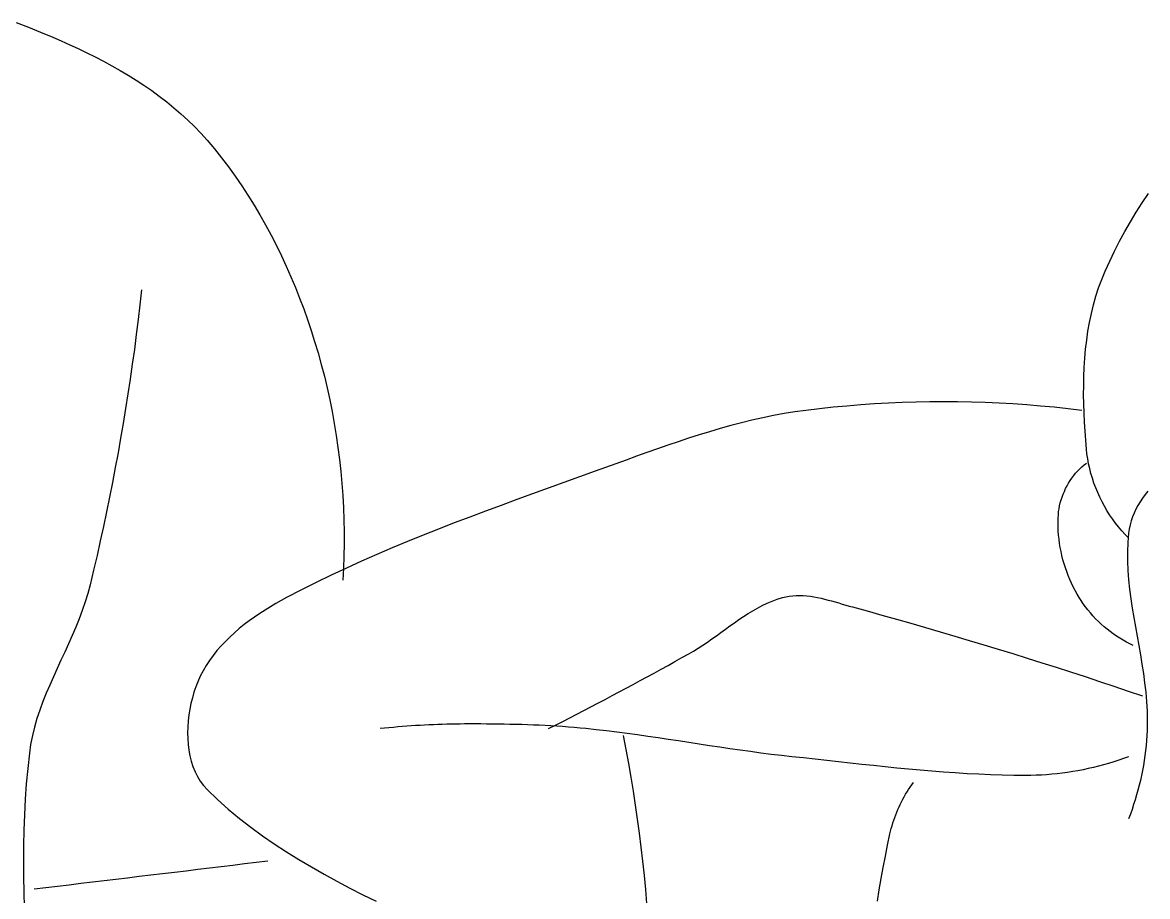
# Model space of a CAD drawing. Header units: inches. Extents: x 21 to 132, y 19 to 196.
# Drawn here: x 78.3523 to 78.713, y 48.768 to 49.048 of the extents above; entities that cross this region are included whole.
import ezdxf

# ---------------------------------------------------------------- set-up
doc = ezdxf.new("R2010")
doc.units = ezdxf.units.IN
doc.header["$MEASUREMENT"] = 0
doc.layers.add('fur', color=253, linetype='Continuous')

# ---------------------------------------------------------------- blocks, each defined once
blk = doc.blocks.new('dp5')
at = {"layer": 'fur', "linetype": 'Continuous'}
for p, q in [((1152.5482, 1458.731), (1155.2512, 1457.6856)), ((1155.2512, 1457.6856), (1157.9383, 1456.6057)), ((1157.9383, 1456.6057), (1160.6088, 1455.4907)), ((1160.6088, 1455.4907), (1162.4926, 1454.6769)), ((1162.4926, 1454.6769), (1164.374, 1453.836)), ((1164.374, 1453.836), (1166.2505, 1452.968)), ((1166.2505, 1452.968), (1168.1192, 1452.0703)), ((1168.1192, 1452.0703), (1169.9773, 1451.143)), ((1169.9773, 1451.143), (1171.8219, 1450.1839)), ((1171.8219, 1450.1839), (1173.6504, 1449.1923)), ((1173.6504, 1449.1923), (1175.46, 1448.1671)), ((1175.46, 1448.1671), (1177.2478, 1447.1067)), ((1177.2478, 1447.1067), (1179.0109, 1446.0098)), ((1179.0109, 1446.0098), (1180.7468, 1444.8756)), ((1180.7468, 1444.8756), (1182.4523, 1443.7027)), ((1182.4523, 1443.7027), (1184.1249, 1442.4897)), ((1184.1249, 1442.4897), (1185.7617, 1441.2359)), ((1185.7617, 1441.2359), (1187.3601, 1439.9397)), ((1187.3601, 1439.9397), (1188.917, 1438.5996)), ((1188.917, 1438.5996), (1190.4296, 1437.215)), ((1190.4296, 1437.215), (1191.8955, 1435.7844)), ((1191.8955, 1435.7844), (1193.3113, 1434.3063)), ((1193.3113, 1434.3063), (1194.6747, 1432.7801)), ((1194.6747, 1432.7801), (1196.2944, 1430.8515)), ((1196.2944, 1430.8515), (1197.8674, 1428.8809)), ((1197.8674, 1428.8809), (1199.3942, 1426.8702)), ((1199.3942, 1426.8702), (1200.8749, 1424.8214)), ((1200.8749, 1424.8214), (1202.3095, 1422.7362)), ((1202.3095, 1422.7362), (1203.6983, 1420.6164)), ((1203.6983, 1420.6164), (1205.0414, 1418.4642)), ((1401.0388, 1418.9844), (1402.4158, 1421.0385)), ((1205.0414, 1418.4642), (1206.339, 1416.2813)), ((1399.7135, 1416.898), (1401.0388, 1418.9844)), ((1206.339, 1416.2813), (1207.5912, 1414.0697)), ((1398.4404, 1414.7827), (1399.7135, 1416.898)), ((1207.5912, 1414.0697), (1208.7983, 1411.8312)), ((1397.2201, 1412.6413), (1398.4404, 1414.7827)), ((1208.7983, 1411.8312), (1209.9603, 1409.5681)), ((1394.9396, 1408.2924), (1396.0531, 1410.4768)), ((1396.0531, 1410.4768), (1397.2201, 1412.6413)), ((1209.9603, 1409.5681), (1211.0774, 1407.2817)), ((1393.8803, 1406.0911), (1394.9396, 1408.2924)), ((1211.0774, 1407.2817), (1212.1499, 1404.9743)), ((1392.8757, 1403.8762), (1393.8803, 1406.0911)), ((1212.1499, 1404.9743), (1213.1776, 1402.6477)), ((1392.1206, 1402.056), (1392.8757, 1403.8762)), ((1213.1776, 1402.6477), (1214.1611, 1400.304)), ((1391.4423, 1400.207), (1392.1206, 1402.056)), ((1180.2225, 1399.7467), (1179.8564, 1396.4658)), ((1214.1611, 1400.304), (1215.1003, 1397.9447)), ((1215.1003, 1397.9447), (1215.9953, 1395.5717)), ((1390.3026, 1396.4325), (1390.8373, 1398.3318)), ((1390.8373, 1398.3318), (1391.4423, 1400.207)), ((1179.8564, 1396.4658), (1179.4689, 1393.1867)), ((1215.9953, 1395.5717), (1216.8465, 1393.1873)), ((1389.8349, 1394.5118), (1390.3026, 1396.4325)), ((1179.4689, 1393.1867), (1179.0598, 1389.9095)), ((1216.8465, 1393.1873), (1217.6539, 1390.7933)), ((1389.4312, 1392.5713), (1389.8349, 1394.5118)), ((1217.6539, 1390.7933), (1218.4176, 1388.3913)), ((1388.8036, 1388.6414), (1389.0887, 1390.6137)), ((1389.0887, 1390.6137), (1389.4312, 1392.5713)), ((1179.0598, 1389.9095), (1178.6295, 1386.6349)), ((1218.4176, 1388.3913), (1219.1759, 1385.8495)), ((1388.5733, 1386.6565), (1388.8036, 1388.6414)), ((1178.6295, 1386.6349), (1178.1778, 1383.3626)), ((1219.1759, 1385.8495), (1219.8879, 1383.2902)), ((1388.3945, 1384.6612), (1388.5733, 1386.6565)), ((1178.1778, 1383.3626), (1177.7048, 1380.0929)), ((1219.8879, 1383.2902), (1220.5534, 1380.7149)), ((1388.2638, 1382.6579), (1388.3945, 1384.6612)), ((1220.5534, 1380.7149), (1221.1723, 1378.125)), ((1388.1353, 1378.6368), (1388.1786, 1380.649)), ((1388.1786, 1380.649), (1388.2638, 1382.6579)), ((1177.7048, 1380.0929), (1177.2105, 1376.8261)), ((1221.1723, 1378.125), (1221.7445, 1375.5215)), ((1388.1308, 1376.6235), (1388.1353, 1378.6368)), ((1177.2105, 1376.8261), (1176.6951, 1373.5623)), ((1221.7445, 1375.5215), (1222.2697, 1372.9058)), ((1388.1622, 1374.6114), (1388.1308, 1376.6235)), ((1176.6951, 1373.5623), (1176.1584, 1370.302)), ((1326.8082, 1373.1652), (1324.4145, 1372.8362)), ((1329.8334, 1373.5239), (1326.8082, 1373.1652)), ((1332.865, 1373.845), (1329.8334, 1373.5239)), ((1335.9021, 1374.1283), (1332.865, 1373.845)), ((1338.9442, 1374.3738), (1335.9021, 1374.1283)), ((1341.9907, 1374.5817), (1338.9442, 1374.3738)), ((1345.0405, 1374.7516), (1341.9907, 1374.5817)), ((1348.0931, 1374.8837), (1345.0405, 1374.7516)), ((1351.148, 1374.9782), (1348.0931, 1374.8837)), ((1354.2041, 1375.0348), (1351.148, 1374.9782)), ((1357.2611, 1375.0538), (1354.2041, 1375.0348)), ((1360.3182, 1375.0348), (1357.2611, 1375.0538)), ((1363.3743, 1374.9782), (1360.3182, 1375.0348)), ((1366.429, 1374.8837), (1363.3743, 1374.9782)), ((1369.4818, 1374.7516), (1366.429, 1374.8837)), ((1372.5316, 1374.5817), (1369.4818, 1374.7516)), ((1375.5779, 1374.3738), (1372.5316, 1374.5817)), ((1378.62, 1374.1283), (1375.5779, 1374.3738)), ((1381.6573, 1373.845), (1378.62, 1374.1283)), ((1384.6886, 1373.5239), (1381.6573, 1373.845)), ((1387.7138, 1373.1652), (1384.6886, 1373.5239)), ((1388.2264, 1372.6027), (1388.1622, 1374.6114)), ((1222.2697, 1372.9058), (1222.7479, 1370.2796)), ((1314.9352, 1370.9932), (1312.5872, 1370.4177)), ((1317.2915, 1371.5263), (1314.9352, 1370.9932)), ((1319.6564, 1372.0134), (1317.2915, 1371.5263)), ((1322.0306, 1372.4511), (1319.6564, 1372.0134)), ((1324.4145, 1372.8362), (1322.0306, 1372.4511)), ((1388.32, 1370.5998), (1388.2264, 1372.6027)), ((1388.4398, 1368.605), (1388.32, 1370.5998)), ((1176.1584, 1370.302), (1175.6005, 1367.045)), ((1222.7479, 1370.2796), (1223.179, 1367.6435)), ((1305.5891, 1368.4677), (1303.2704, 1367.7547)), ((1307.9146, 1369.1515), (1305.5891, 1368.4677)), ((1310.2471, 1369.8024), (1307.9146, 1369.1515)), ((1312.5872, 1370.4177), (1310.2471, 1369.8024)), ((1388.5831, 1366.6205), (1388.4398, 1368.605)), ((1175.6005, 1367.045), (1175.0217, 1363.7916)), ((1223.179, 1367.6435), (1223.5625, 1364.9993)), ((1298.6509, 1366.2538), (1296.3495, 1365.4728)), ((1300.9578, 1367.0155), (1298.6509, 1366.2538)), ((1303.2704, 1367.7547), (1300.9578, 1367.0155)), ((1388.7464, 1364.6487), (1388.5831, 1366.6205)), ((1175.0217, 1363.7916), (1174.4217, 1360.5422)), ((1223.5625, 1364.9993), (1223.8985, 1362.3482)), ((1291.7612, 1363.8661), (1289.4734, 1363.0473)), ((1294.0532, 1364.6759), (1291.7612, 1363.8661)), ((1296.3495, 1365.4728), (1294.0532, 1364.6759)), ((1388.8624, 1363.567), (1388.7464, 1364.6487)), ((1389.0205, 1362.4848), (1388.8624, 1363.567)), ((1223.8985, 1362.3482), (1224.187, 1359.6915)), ((1284.9083, 1361.395), (1282.6304, 1360.5681)), ((1287.1893, 1362.2222), (1284.9083, 1361.395)), ((1289.4734, 1363.0473), (1287.1893, 1362.2222)), ((1387.2662, 1360.2679), (1387.7429, 1360.7215)), ((1387.7429, 1360.7215), (1388.2365, 1361.1501)), ((1388.2365, 1361.1501), (1388.7464, 1361.552)), ((1389.2193, 1361.4042), (1389.0205, 1362.4848)), ((1389.4586, 1360.327), (1389.2193, 1361.4042)), ((1174.4217, 1360.5422), (1173.8007, 1357.2969)), ((1224.187, 1359.6915), (1224.4274, 1357.0305)), ((1276.8903, 1358.499), (1273.4232, 1357.2534)), ((1280.3549, 1359.7453), (1276.8903, 1358.499)), ((1282.6304, 1360.5681), (1280.3549, 1359.7453)), ((1385.1644, 1357.676), (1385.5444, 1358.2324)), ((1385.5444, 1358.2324), (1385.9453, 1358.7713)), ((1385.9453, 1358.7713), (1386.3665, 1359.2911)), ((1386.3665, 1359.2911), (1386.8072, 1359.7905)), ((1386.8072, 1359.7905), (1387.2662, 1360.2679)), ((1389.7369, 1359.2547), (1389.4586, 1360.327)), ((1390.0538, 1358.1894), (1389.7369, 1359.2547)), ((1390.4083, 1357.133), (1390.0538, 1358.1894)), ((1173.8007, 1357.2969), (1173.1586, 1354.0559)), ((1224.4274, 1357.0305), (1224.6201, 1354.3664)), ((1269.9549, 1356.0061), (1266.4866, 1354.7544)), ((1273.4232, 1357.2534), (1269.9549, 1356.0061)), ((1383.872, 1355.3066), (1384.1593, 1355.9175)), ((1384.1593, 1355.9175), (1384.4712, 1356.517)), ((1384.4712, 1356.517), (1384.8063, 1357.1037)), ((1384.8063, 1357.1037), (1385.1644, 1357.676)), ((1390.7992, 1356.0872), (1390.4083, 1357.133)), ((1391.2259, 1355.054), (1390.7992, 1356.0872)), ((1173.1586, 1354.0559), (1172.4956, 1350.8194)), ((1224.6201, 1354.3664), (1224.7646, 1351.7007)), ((1263.0202, 1353.4952), (1259.557, 1352.2262)), ((1266.4866, 1354.7544), (1263.0202, 1353.4952)), ((1382.9836, 1352.7807), (1383.1649, 1353.4215)), ((1383.1649, 1353.4215), (1383.3741, 1354.057)), ((1383.3741, 1354.057), (1383.6102, 1354.6861)), ((1383.6102, 1354.6861), (1383.872, 1355.3066)), ((1391.6878, 1354.0349), (1391.2259, 1355.054)), ((1392.1837, 1353.0321), (1391.6878, 1354.0349)), ((1401.1311, 1353.818), (1400.6077, 1353.0162)), ((1401.6881, 1354.6043), (1401.1311, 1353.818)), ((1402.2753, 1355.3745), (1401.6881, 1354.6043)), ((1172.4956, 1350.8194), (1171.8117, 1347.5876)), ((1224.7646, 1351.7007), (1224.8606, 1349.0347)), ((1256.0982, 1350.9445), (1252.6456, 1349.6472)), ((1259.557, 1352.2262), (1256.0982, 1350.9445)), ((1382.5527, 1350.1966), (1382.6146, 1350.8426)), ((1382.6146, 1350.8426), (1382.7075, 1351.4897)), ((1382.7075, 1351.4897), (1382.8308, 1352.1363)), ((1382.8308, 1352.1363), (1382.9836, 1352.7807)), ((1392.7129, 1352.0472), (1392.1837, 1353.0321)), ((1393.2744, 1351.0821), (1392.7129, 1352.0472)), ((1393.8672, 1350.1386), (1393.2744, 1351.0821)), ((1399.6751, 1351.3666), (1399.2727, 1350.5193)), ((1400.121, 1352.1989), (1399.6751, 1351.3666)), ((1400.6077, 1353.0162), (1400.121, 1352.1989)), ((1224.8606, 1349.0347), (1224.9082, 1346.3694)), ((1249.2006, 1348.3315), (1245.7646, 1346.995)), ((1252.6456, 1349.6472), (1249.2006, 1348.3315)), ((1382.4836, 1348.3895), (1382.5034, 1349.2951)), ((1382.4932, 1347.4811), (1382.4836, 1348.3895)), ((1382.5034, 1349.2951), (1382.5527, 1350.1966)), ((1394.4907, 1349.2186), (1393.8672, 1350.1386)), ((1395.1442, 1348.3239), (1394.4907, 1349.2186)), ((1395.8262, 1347.4565), (1395.1442, 1348.3239)), ((1398.6133, 1348.7808), (1398.3626, 1347.8902)), ((1398.9176, 1349.6573), (1398.6133, 1348.7808)), ((1399.2727, 1350.5193), (1398.9176, 1349.6573)), ((1171.8117, 1347.5876), (1171.1069, 1344.3607)), ((1224.9082, 1346.3694), (1224.9073, 1343.7066)), ((1245.7646, 1346.995), (1242.3392, 1345.6348)), ((1382.5314, 1346.5708), (1382.4932, 1347.4811)), ((1382.5978, 1345.6596), (1382.5314, 1346.5708)), ((1396.5362, 1346.6178), (1395.8262, 1347.4565)), ((1397.2736, 1345.8103), (1396.5362, 1346.6178)), ((1398.0372, 1345.0351), (1397.2736, 1345.8103)), ((1398.0372, 1346.0675), (1397.8637, 1344.005)), ((1398.1694, 1346.9857), (1398.0372, 1346.0675)), ((1398.3626, 1347.8902), (1398.1694, 1346.9857)), ((1171.1069, 1344.3607), (1170.3811, 1341.1392)), ((1224.9073, 1343.7066), (1224.8576, 1341.0471)), ((1238.9256, 1344.2481), (1235.5254, 1342.8322)), ((1242.3392, 1345.6348), (1238.9256, 1344.2481)), ((1382.6922, 1344.7486), (1382.5978, 1345.6596)), ((1382.8138, 1343.8394), (1382.6922, 1344.7486)), ((1382.9625, 1342.9325), (1382.8138, 1343.8394)), ((1397.8637, 1344.005), (1397.7881, 1341.9433)), ((1170.3811, 1341.1392), (1169.6345, 1337.9228)), ((1224.8576, 1341.0471), (1224.7591, 1338.3927)), ((1232.1402, 1341.3843), (1228.7711, 1339.9018)), ((1235.5254, 1342.8322), (1232.1402, 1341.3843)), ((1383.1375, 1342.0293), (1382.9625, 1342.9325)), ((1383.3387, 1341.1309), (1383.1375, 1342.0293)), ((1383.565, 1340.2383), (1383.3387, 1341.1309)), ((1397.7881, 1341.9433), (1397.8001, 1339.8818)), ((1225.4202, 1338.382), (1222.0883, 1336.8219)), ((1224.7591, 1338.3927), (1224.6113, 1335.7441)), ((1228.7711, 1339.9018), (1225.4202, 1338.382)), ((1383.8169, 1339.3525), (1383.565, 1340.2383)), ((1384.0935, 1338.4748), (1383.8169, 1339.3525)), ((1384.394, 1337.6062), (1384.0935, 1338.4748)), ((1397.8001, 1339.8818), (1397.8904, 1337.8205)), ((1169.6345, 1337.9228), (1168.8673, 1334.7117)), ((1222.0883, 1336.8219), (1218.7772, 1335.2189)), ((1384.7186, 1336.7479), (1384.394, 1337.6062)), ((1385.0663, 1335.9009), (1384.7186, 1336.7479)), ((1385.437, 1335.0662), (1385.0663, 1335.9009)), ((1397.8904, 1337.8205), (1398.0495, 1335.7597)), ((1398.0495, 1335.7597), (1398.2674, 1333.6985)), ((1168.8673, 1334.7117), (1168.361, 1332.8028)), ((1215.4884, 1333.5702), (1212.2232, 1331.8732)), ((1218.7772, 1335.2189), (1215.4884, 1333.5702)), ((1385.8302, 1334.2449), (1385.437, 1335.0662)), ((1386.2451, 1333.4384), (1385.8302, 1334.2449)), ((1386.682, 1332.6475), (1386.2451, 1333.4384)), ((1398.2674, 1333.6985), (1398.5351, 1331.6374)), ((1167.779, 1330.9141), (1167.1315, 1329.0431)), ((1168.361, 1332.8028), (1167.779, 1330.9141)), ((1211.028, 1331.2274), (1209.8331, 1330.5536)), ((1212.2232, 1331.8732), (1211.028, 1331.2274)), ((1318.2854, 1330.6287), (1319.3825, 1331.0964)), ((1319.3825, 1331.0964), (1320.5021, 1331.5129)), ((1320.5021, 1331.5129), (1321.6467, 1331.8732)), ((1321.6467, 1331.8732), (1322.401, 1332.0616)), ((1322.401, 1332.0616), (1323.1615, 1332.2001)), ((1323.1615, 1332.2001), (1323.9271, 1332.2914)), ((1323.9271, 1332.2914), (1324.6975, 1332.3393)), ((1324.6975, 1332.3393), (1325.4721, 1332.3467)), ((1325.4721, 1332.3467), (1326.2499, 1332.3169)), ((1326.2499, 1332.3169), (1327.0307, 1332.2534)), ((1327.0307, 1332.2534), (1327.8136, 1332.159)), ((1327.8136, 1332.159), (1328.5979, 1332.0373)), ((1328.5979, 1332.0373), (1329.3827, 1331.8913)), ((1329.3827, 1331.8913), (1330.1679, 1331.724)), ((1330.1679, 1331.724), (1330.9525, 1331.5392)), ((1330.9525, 1331.5392), (1331.7358, 1331.3399)), ((1331.7358, 1331.3399), (1332.5175, 1331.1291)), ((1332.5175, 1331.1291), (1333.2967, 1330.9105)), ((1333.2967, 1330.9105), (1334.0726, 1330.6867)), ((1387.1118, 1331.9235), (1386.682, 1332.6475)), ((1387.5667, 1331.2111), (1387.1118, 1331.9235)), ((1388.0459, 1330.511), (1387.5667, 1331.2111)), ((1398.5351, 1331.6374), (1398.8425, 1329.576)), ((1167.1315, 1329.0431), (1166.4278, 1327.1875)), ((1206.2857, 1328.3621), (1205.1284, 1327.5737)), ((1207.4581, 1329.1213), (1206.2857, 1328.3621)), ((1208.6417, 1329.8517), (1207.4581, 1329.1213)), ((1209.8331, 1330.5536), (1208.6417, 1329.8517)), ((1313.0625, 1327.6897), (1314.0792, 1328.3416)), ((1314.0792, 1328.3416), (1315.1075, 1328.9663)), ((1315.1075, 1328.9663), (1316.1501, 1329.5589)), ((1316.1501, 1329.5589), (1317.2086, 1330.1147)), ((1317.2086, 1330.1147), (1318.2854, 1330.6287)), ((1334.0726, 1330.6867), (1334.8445, 1330.4616)), ((1334.8445, 1330.4616), (1335.6123, 1330.238)), ((1335.6123, 1330.238), (1336.3747, 1330.0193)), ((1336.3747, 1330.0193), (1337.1312, 1329.8086)), ((1337.1312, 1329.8086), (1340.3591, 1328.9229)), ((1340.3591, 1328.9229), (1343.5843, 1328.0271)), ((1388.549, 1329.8243), (1388.0459, 1330.511)), ((1389.0747, 1329.1515), (1388.549, 1329.8243)), ((1389.6218, 1328.4935), (1389.0747, 1329.1515)), ((1390.19, 1327.8511), (1389.6218, 1328.4935)), ((1398.8425, 1329.576), (1399.1804, 1327.5143)), ((1166.4278, 1327.1875), (1165.6777, 1325.3446)), ((1202.8741, 1325.9081), (1201.7846, 1325.0304)), ((1203.99, 1326.7558), (1202.8741, 1325.9081)), ((1205.1284, 1327.5737), (1203.99, 1326.7558)), ((1310.0618, 1325.6182), (1311.056, 1326.3231)), ((1311.056, 1326.3231), (1312.0555, 1327.0153)), ((1312.0555, 1327.0153), (1313.0625, 1327.6897)), ((1343.5843, 1328.0271), (1346.8067, 1327.1212)), ((1346.8067, 1327.1212), (1350.0266, 1326.2053)), ((1350.0266, 1326.2053), (1353.2435, 1325.2795)), ((1390.7779, 1327.2252), (1390.19, 1327.8511)), ((1391.3852, 1326.6166), (1390.7779, 1327.2252)), ((1392.0102, 1326.0259), (1391.3852, 1326.6166)), ((1392.6529, 1325.4543), (1392.0102, 1326.0259)), ((1399.1804, 1327.5143), (1399.5392, 1325.4521)), ((1164.891, 1323.5122), (1164.0773, 1321.6875)), ((1165.6777, 1325.3446), (1164.891, 1323.5122)), ((1200.725, 1324.122), (1199.6995, 1323.1829)), ((1201.7846, 1325.0304), (1200.725, 1324.122)), ((1306.0957, 1322.7656), (1307.09, 1323.4739)), ((1307.09, 1323.4739), (1308.0809, 1324.1887)), ((1308.0809, 1324.1887), (1309.0708, 1324.9051)), ((1309.0708, 1324.9051), (1310.0618, 1325.6182)), ((1353.2435, 1325.2795), (1356.4575, 1324.3434)), ((1356.4575, 1324.3434), (1359.6688, 1323.3974)), ((1359.6688, 1323.3974), (1362.8773, 1322.4414)), ((1393.3121, 1324.9023), (1392.6529, 1325.4543)), ((1393.9867, 1324.3708), (1393.3121, 1324.9023)), ((1394.6758, 1323.8606), (1393.9867, 1324.3708)), ((1395.3788, 1323.3725), (1394.6758, 1323.8606)), ((1396.0949, 1322.9073), (1395.3788, 1323.3725)), ((1399.5392, 1325.4521), (1399.909, 1323.3893)), ((1399.909, 1323.3893), (1400.2807, 1321.3256)), ((1164.0773, 1321.6875), (1163.2463, 1319.8681)), ((1197.7646, 1321.211), (1196.8629, 1320.1777)), ((1198.7114, 1322.2127), (1197.7646, 1321.211)), ((1199.6995, 1323.1829), (1198.7114, 1322.2127)), ((1303.0723, 1320.7259), (1304.0891, 1321.3866)), ((1304.0891, 1321.3866), (1305.0961, 1322.0682)), ((1305.0961, 1322.0682), (1306.0957, 1322.7656)), ((1362.8773, 1322.4414), (1366.0828, 1321.4755)), ((1366.0828, 1321.4755), (1369.2851, 1320.4995)), ((1396.8225, 1322.466), (1396.0949, 1322.9073)), ((1397.5617, 1322.0491), (1396.8225, 1322.466)), ((1398.3107, 1321.6577), (1397.5617, 1322.0491)), ((1399.0694, 1321.2923), (1398.3107, 1321.6577)), ((1400.2807, 1321.3256), (1400.6445, 1319.2612)), ((1163.2463, 1319.8681), (1162.4076, 1318.0517)), ((1196.01, 1319.1122), (1195.2098, 1318.0143)), ((1196.8629, 1320.1777), (1196.01, 1319.1122)), ((1297.9349, 1317.777), (1299.4688, 1318.6297)), ((1299.4688, 1318.6297), (1301.0008, 1319.4856)), ((1301.0008, 1319.4856), (1302.0437, 1320.0905)), ((1302.0437, 1320.0905), (1303.0723, 1320.7259)), ((1369.2851, 1320.4995), (1372.4844, 1319.5136)), ((1372.4844, 1319.5136), (1375.6806, 1318.5178)), ((1375.6806, 1318.5178), (1378.8739, 1317.512)), ((1400.6445, 1319.2612), (1400.9909, 1317.1958)), ((1161.5708, 1316.2356), (1160.7458, 1314.4174)), ((1162.4076, 1318.0517), (1161.5708, 1316.2356)), ((1194.4659, 1316.8837), (1193.7819, 1315.7199)), ((1195.2098, 1318.0143), (1194.4659, 1316.8837)), ((1293.3228, 1315.2375), (1294.862, 1316.0809)), ((1294.862, 1316.0809), (1296.3993, 1316.9274)), ((1296.3993, 1316.9274), (1297.9349, 1317.777)), ((1378.8739, 1317.512), (1382.0639, 1316.4963)), ((1382.0639, 1316.4963), (1385.2504, 1315.4707)), ((1400.9909, 1317.1958), (1401.31, 1315.1292)), ((1160.7458, 1314.4174), (1159.9423, 1312.5947)), ((1193.162, 1314.5228), (1192.6094, 1313.2919)), ((1193.7819, 1315.7199), (1193.162, 1314.5228)), ((1288.695, 1312.7264), (1290.2394, 1313.5603)), ((1290.2394, 1313.5603), (1291.7818, 1314.3974)), ((1291.7818, 1314.3974), (1293.3228, 1315.2375)), ((1385.2504, 1315.4707), (1388.434, 1314.4353)), ((1388.434, 1314.4353), (1391.614, 1313.3899)), ((1401.31, 1315.1292), (1401.5929, 1313.0615)), ((1159.9423, 1312.5947), (1159.1698, 1310.7648)), ((1191.7763, 1310.9955), (1191.4234, 1309.7858)), ((1192.1725, 1312.1663), (1191.7763, 1310.9955)), ((1192.6094, 1313.2919), (1192.1725, 1312.1663)), ((1284.0517, 1310.2439), (1285.6012, 1311.0682)), ((1285.6012, 1311.0682), (1287.1489, 1311.8958)), ((1287.1489, 1311.8958), (1288.695, 1312.7264)), ((1391.614, 1313.3899), (1394.7905, 1312.3347)), ((1394.7905, 1312.3347), (1397.9639, 1311.2698)), ((1397.9639, 1311.2698), (1401.1336, 1310.1949)), ((1401.5929, 1313.0615), (1401.8294, 1310.9923)), ((1401.8294, 1310.9923), (1402.0101, 1308.9216)), ((1158.4382, 1308.9254), (1157.7571, 1307.074)), ((1159.1698, 1310.7648), (1158.4382, 1308.9254)), ((1191.1165, 1308.5439), (1190.8585, 1307.276)), ((1191.4234, 1309.7858), (1191.1165, 1308.5439)), ((1279.3932, 1307.7901), (1280.9477, 1308.6047)), ((1280.9477, 1308.6047), (1282.5005, 1309.4229)), ((1282.5005, 1309.4229), (1284.0517, 1310.2439)), ((1402.0101, 1308.9216), (1402.1255, 1306.8494)), ((1157.7571, 1307.074), (1157.136, 1305.2081)), ((1190.6518, 1305.9888), (1190.4995, 1304.6887)), ((1190.8585, 1307.276), (1190.6518, 1305.9888)), ((1274.7199, 1305.365), (1276.2793, 1306.1701)), ((1276.2793, 1306.1701), (1277.837, 1306.9785)), ((1277.837, 1306.9785), (1279.3932, 1307.7901)), ((1402.1255, 1306.8494), (1402.1664, 1304.7756)), ((1157.136, 1305.2081), (1156.585, 1303.325)), ((1190.4995, 1304.6887), (1190.404, 1303.3819)), ((1238.7395, 1303.4948), (1237.7599, 1303.4201)), ((1239.7198, 1303.5646), (1238.7395, 1303.4948)), ((1240.7003, 1303.629), (1239.7198, 1303.5646)), ((1241.681, 1303.6884), (1240.7003, 1303.629)), ((1242.6624, 1303.7426), (1241.681, 1303.6884)), ((1243.6439, 1303.7918), (1242.6624, 1303.7426)), ((1244.6257, 1303.8358), (1243.6439, 1303.7918)), ((1245.6075, 1303.8745), (1244.6257, 1303.8358)), ((1246.5896, 1303.9081), (1245.6075, 1303.8745)), ((1247.5719, 1303.9364), (1246.5896, 1303.9081)), ((1248.5541, 1303.9596), (1247.5719, 1303.9364)), ((1249.5363, 1303.9779), (1248.5541, 1303.9596)), ((1250.5187, 1303.9907), (1249.5363, 1303.9779)), ((1251.5006, 1303.9986), (1250.5187, 1303.9907)), ((1252.4829, 1304.0011), (1251.5006, 1303.9986)), ((1253.7743, 1303.9997), (1252.4829, 1304.0011)), ((1255.0663, 1303.9958), (1253.7743, 1303.9997)), ((1256.3584, 1303.9882), (1255.0663, 1303.9958)), ((1257.6505, 1303.9773), (1256.3584, 1303.9882)), ((1258.9428, 1303.962), (1257.6505, 1303.9773)), ((1260.2352, 1303.9424), (1258.9428, 1303.962)), ((1261.5273, 1303.9179), (1260.2352, 1303.9424)), ((1262.8196, 1303.8879), (1261.5273, 1303.9179)), ((1264.1114, 1303.8525), (1262.8196, 1303.8879)), ((1265.403, 1303.8109), (1264.1114, 1303.8525)), ((1266.6943, 1303.7627), (1265.403, 1303.8109)), ((1267.9854, 1303.7076), (1266.6943, 1303.7627)), ((1269.2757, 1303.6453), (1267.9854, 1303.7076)), ((1270.5657, 1303.5749), (1269.2757, 1303.6453)), ((1270.0318, 1302.9689), (1271.5963, 1303.7643)), ((1271.8551, 1303.4968), (1270.5657, 1303.5749)), ((1271.5963, 1303.7643), (1273.1589, 1304.563)), ((1273.1437, 1303.4099), (1271.8551, 1303.4968)), ((1273.1589, 1304.563), (1274.7199, 1305.365)), ((1402.1556, 1303.6713), (1402.1237, 1302.5657)), ((1402.1664, 1304.7756), (1402.1556, 1303.6713)), ((1156.1134, 1301.4225), (1155.7309, 1299.4981)), ((1156.585, 1303.325), (1156.1134, 1301.4225)), ((1190.404, 1303.3819), (1190.368, 1302.0753)), ((1190.368, 1302.0753), (1190.3942, 1300.7751)), ((1233.8462, 1303.0693), (1232.869, 1302.9689)), ((1234.8236, 1303.1647), (1233.8462, 1303.0693)), ((1235.8018, 1303.255), (1234.8236, 1303.1647)), ((1236.7807, 1303.3401), (1235.8018, 1303.255)), ((1237.7599, 1303.4201), (1236.7807, 1303.3401)), ((1274.4316, 1303.3141), (1273.1437, 1303.4099)), ((1275.7187, 1303.209), (1274.4316, 1303.3141)), ((1277.0049, 1303.0938), (1275.7187, 1303.209)), ((1278.2902, 1302.9689), (1277.0049, 1303.0938)), ((1280.5693, 1302.7266), (1278.2902, 1302.9689)), ((1282.8459, 1302.4642), (1280.5693, 1302.7266)), ((1285.1205, 1302.1838), (1282.8459, 1302.4642)), ((1287.393, 1301.8876), (1285.1205, 1302.1838)), ((1287.1497, 1298.3658), (1286.5485, 1301.4205)), ((1289.664, 1301.5777), (1287.393, 1301.8876)), ((1291.9336, 1301.2563), (1289.664, 1301.5777)), ((1294.2022, 1300.9257), (1291.9336, 1301.2563)), ((1402.0706, 1301.4595), (1401.9964, 1300.353)), ((1402.1237, 1302.5657), (1402.0706, 1301.4595)), ((1155.7309, 1299.4981), (1155.4474, 1297.549)), ((1190.3942, 1300.7751), (1190.4854, 1299.4877)), ((1190.4854, 1299.4877), (1190.6443, 1298.2197)), ((1296.4697, 1300.5878), (1294.2022, 1300.9257)), ((1298.7369, 1300.2452), (1296.4697, 1300.5878)), ((1301.0036, 1299.8997), (1298.7369, 1300.2452)), ((1303.2704, 1299.5537), (1301.0036, 1299.8997)), ((1305.5373, 1299.2095), (1303.2704, 1299.5537)), ((1307.8046, 1298.8688), (1305.5373, 1299.2095)), ((1310.0728, 1298.5342), (1307.8046, 1298.8688)), ((1312.342, 1298.2078), (1310.0728, 1298.5342)), ((1401.9014, 1299.2469), (1401.7855, 1298.1419)), ((1401.9964, 1300.353), (1401.9014, 1299.2469)), ((1155.4474, 1297.549), (1155.0829, 1294.1626)), ((1190.6443, 1298.2197), (1190.8736, 1296.9774)), ((1190.8736, 1296.9774), (1191.1758, 1295.7678)), ((1287.7206, 1295.3042), (1287.1497, 1298.3658)), ((1314.6121, 1297.8919), (1312.342, 1298.2078)), ((1316.8841, 1297.5884), (1314.6121, 1297.8919)), ((1319.1578, 1297.2997), (1316.8841, 1297.5884)), ((1321.4335, 1297.0279), (1319.1578, 1297.2997)), ((1323.7112, 1296.775), (1321.4335, 1297.0279)), ((1326.286, 1296.498), (1323.7112, 1296.775)), ((1328.8611, 1296.2159), (1326.286, 1296.498)), ((1331.4368, 1295.9306), (1328.8611, 1296.2159)), ((1396.952, 1296.3785), (1395.8587, 1296.0012)), ((1398.0369, 1296.775), (1396.952, 1296.3785)), ((1401.6488, 1297.0385), (1401.4916, 1295.9371)), ((1401.7855, 1298.1419), (1401.6488, 1297.0385)), ((1155.0829, 1294.1626), (1154.7832, 1290.7711)), ((1191.1758, 1295.7678), (1191.5538, 1294.5966)), ((1191.5538, 1294.5966), (1192.0102, 1293.4708)), ((1288.2607, 1292.2357), (1287.7206, 1295.3042)), ((1334.0132, 1295.6445), (1331.4368, 1295.9306)), ((1336.5897, 1295.3596), (1334.0132, 1295.6445)), ((1339.167, 1295.078), (1336.5897, 1295.3596)), ((1341.7448, 1294.8017), (1339.167, 1295.078)), ((1344.3234, 1294.5327), (1341.7448, 1294.8017)), ((1346.9026, 1294.2735), (1344.3234, 1294.5327)), ((1349.4826, 1294.0259), (1346.9026, 1294.2735)), ((1352.0632, 1293.7917), (1349.4826, 1294.0259)), ((1354.6446, 1293.5735), (1352.0632, 1293.7917)), ((1357.2268, 1293.373), (1354.6446, 1293.5735)), ((1386.8662, 1293.6947), (1385.7199, 1293.4968)), ((1388.009, 1293.9131), (1386.8662, 1293.6947)), ((1389.1475, 1294.1515), (1388.009, 1293.9131)), ((1390.2814, 1294.4101), (1389.1475, 1294.1515)), ((1391.4096, 1294.6888), (1390.2814, 1294.4101)), ((1392.5322, 1294.9872), (1391.4096, 1294.6888)), ((1393.6482, 1295.3055), (1392.5322, 1294.9872)), ((1394.7572, 1295.6437), (1393.6482, 1295.3055)), ((1395.8587, 1296.0012), (1394.7572, 1295.6437)), ((1401.1158, 1293.7431), (1400.8973, 1292.6518)), ((1401.3138, 1294.8384), (1401.1158, 1293.7431)), ((1401.4916, 1295.9371), (1401.3138, 1294.8384)), ((1192.0102, 1293.4708), (1192.5478, 1292.3967)), ((1192.5478, 1292.3967), (1193.1691, 1291.3807)), ((1193.1691, 1291.3807), (1193.877, 1290.4293)), ((1288.7705, 1289.1609), (1288.2607, 1292.2357)), ((1350.1857, 1290.5915), (1350.5511, 1291.0975)), ((1359.8097, 1293.1925), (1357.2268, 1293.373)), ((1362.3936, 1293.0342), (1359.8097, 1293.1925)), ((1364.9781, 1292.9), (1362.3936, 1293.0342)), ((1367.5639, 1292.7919), (1364.9781, 1292.9)), ((1370.1504, 1292.7122), (1367.5639, 1292.7919)), ((1372.7379, 1292.6627), (1370.1504, 1292.7122)), ((1375.3262, 1292.6459), (1372.7379, 1292.6627)), ((1376.4813, 1292.6565), (1375.3262, 1292.6459)), ((1377.6375, 1292.6883), (1376.4813, 1292.6565)), ((1378.7943, 1292.7413), (1377.6375, 1292.6883)), ((1379.9515, 1292.8153), (1378.7943, 1292.7413)), ((1381.108, 1292.9101), (1379.9515, 1292.8153)), ((1382.2638, 1293.0258), (1381.108, 1292.9101)), ((1383.4182, 1293.1623), (1382.2638, 1293.0258)), ((1384.5703, 1293.3193), (1383.4182, 1293.1623)), ((1385.7199, 1293.4968), (1384.5703, 1293.3193)), ((1400.6587, 1291.5646), (1400.4001, 1290.4828)), ((1400.8973, 1292.6518), (1400.6587, 1291.5646)), ((1154.7832, 1290.7711), (1154.5448, 1287.3751)), ((1193.877, 1290.4293), (1194.674, 1289.5489)), ((1194.674, 1289.5489), (1196.9733, 1287.3363)), ((1289.2499, 1286.0803), (1288.7705, 1289.1609)), ((1348.8282, 1288.4834), (1349.1514, 1289.0221)), ((1349.1514, 1289.0221), (1349.4856, 1289.5534)), ((1349.4856, 1289.5534), (1349.8304, 1290.0765)), ((1349.8304, 1290.0765), (1350.1857, 1290.5915)), ((1400.1214, 1289.4063), (1399.8232, 1288.336)), ((1400.4001, 1290.4828), (1400.1214, 1289.4063)), ((1154.5448, 1287.3751), (1154.364, 1283.9749)), ((1196.9733, 1287.3363), (1199.3488, 1285.2141)), ((1347.3794, 1285.6886), (1347.6461, 1286.2597)), ((1347.6461, 1286.2597), (1347.9244, 1286.8251)), ((1347.9244, 1286.8251), (1348.2144, 1287.3846)), ((1348.2144, 1287.3846), (1348.5156, 1287.9375)), ((1348.5156, 1287.9375), (1348.8282, 1288.4834)), ((1399.1671, 1286.2162), (1398.8097, 1285.168)), ((1399.5048, 1287.2726), (1399.1671, 1286.2162)), ((1399.8232, 1288.336), (1399.5048, 1287.2726)), ((1154.364, 1283.9749), (1154.2377, 1280.5711)), ((1199.3488, 1285.2141), (1201.7954, 1283.1772)), ((1289.6985, 1282.9943), (1289.2499, 1286.0803)), ((1346.4321, 1283.3535), (1346.6506, 1283.9441)), ((1346.6506, 1283.9441), (1346.8814, 1284.5303)), ((1346.8814, 1284.5303), (1347.1246, 1285.112)), ((1347.1246, 1285.112), (1347.3794, 1285.6886)), ((1398.4331, 1284.1281), (1398.0372, 1283.0972)), ((1398.8097, 1285.168), (1398.4331, 1284.1281)), ((1201.7954, 1283.1772), (1204.308, 1281.2202)), ((1204.308, 1281.2202), (1206.8815, 1279.338)), ((1290.1164, 1279.9034), (1289.6985, 1282.9943)), ((1345.6851, 1280.9565), (1345.8523, 1281.5602)), ((1345.8523, 1281.5602), (1346.0328, 1282.1612)), ((1346.0328, 1282.1612), (1346.2261, 1282.7592)), ((1346.2261, 1282.7592), (1346.4321, 1283.3535)), ((1154.2377, 1280.5711), (1154.1622, 1277.1642)), ((1206.8815, 1279.338), (1209.5111, 1277.5252)), ((1290.5038, 1276.8078), (1290.1164, 1279.9034)), ((1344.8649, 1277.2864), (1345.3896, 1279.7422)), ((1345.3896, 1279.7422), (1345.5305, 1280.3503)), ((1345.5305, 1280.3503), (1345.6851, 1280.9565)), ((1154.1622, 1277.1642), (1154.1339, 1273.7546)), ((1209.5111, 1277.5252), (1212.1918, 1275.7768)), ((1290.8605, 1273.7086), (1290.5038, 1276.8078)), ((1344.3695, 1274.8249), (1344.8649, 1277.2864)), ((1154.1339, 1273.7546), (1154.1496, 1270.3428)), ((1205.5134, 1273.4967), (1208.0942, 1273.8063)), ((1212.1918, 1275.7768), (1214.9181, 1274.0874)), ((1214.9181, 1274.0874), (1217.6854, 1272.4519)), ((1291.1862, 1270.6054), (1290.8605, 1273.7086)), ((1343.9005, 1272.3583), (1344.3695, 1274.8249)), ((1184.8675, 1271.0192), (1187.4482, 1271.3288)), ((1187.4482, 1271.3288), (1190.029, 1271.6386)), ((1190.029, 1271.6386), (1192.6097, 1271.9484)), ((1192.6097, 1271.9484), (1195.1904, 1272.258)), ((1195.1904, 1272.258), (1197.7712, 1272.5677)), ((1197.7712, 1272.5677), (1200.3519, 1272.8773)), ((1200.3519, 1272.8773), (1202.9327, 1273.1871)), ((1202.9327, 1273.1871), (1205.5134, 1273.4967)), ((1217.6854, 1272.4519), (1220.4887, 1270.8648)), ((1343.455, 1269.8872), (1343.9005, 1272.3583)), ((1154.1496, 1270.3428), (1154.2053, 1266.9295)), ((1164.2216, 1268.5417), (1166.8023, 1268.8514)), ((1166.8023, 1268.8514), (1169.3831, 1269.1611)), ((1169.3831, 1269.1611), (1171.9638, 1269.4709)), ((1171.9638, 1269.4709), (1174.5445, 1269.7805)), ((1174.5445, 1269.7805), (1177.1252, 1270.0902)), ((1177.1252, 1270.0902), (1179.706, 1270.3999)), ((1179.706, 1270.3999), (1182.2867, 1270.7096)), ((1182.2867, 1270.7096), (1184.8675, 1271.0192)), ((1220.4887, 1270.8648), (1223.3226, 1269.3211)), ((1223.3226, 1269.3211), (1226.1825, 1267.8156)), ((1291.4813, 1267.4994), (1291.1862, 1270.6054)), ((1343.0303, 1267.4124), (1343.455, 1269.8872)), ((1154.2053, 1266.9295), (1154.2981, 1263.515)), ((1156.4793, 1267.6126), (1159.0601, 1267.9224)), ((1159.0601, 1267.9224), (1161.6408, 1268.2321)), ((1161.6408, 1268.2321), (1164.2216, 1268.5417)), ((1226.1825, 1267.8156), (1229.0631, 1266.343)), ((1229.0631, 1266.343), (1231.9595, 1264.8979)), ((1291.7456, 1264.3909), (1291.4813, 1267.4994)), ((1342.6231, 1264.9339), (1343.0303, 1267.4124))]:
    blk.add_line(p, q, dxfattribs=at)

msp = doc.modelspace()

# ---------------------------------------------------------------- block references
at = {"layer": 'fur', "xscale": 0.001452497584512251, "yscale": 0.001452497584512251, "zscale": 0.001452497584512251}
msp.add_blockref('dp5', (76.67624, 46.92919), dxfattribs=at)

doc.saveas('drawing.dxf')
